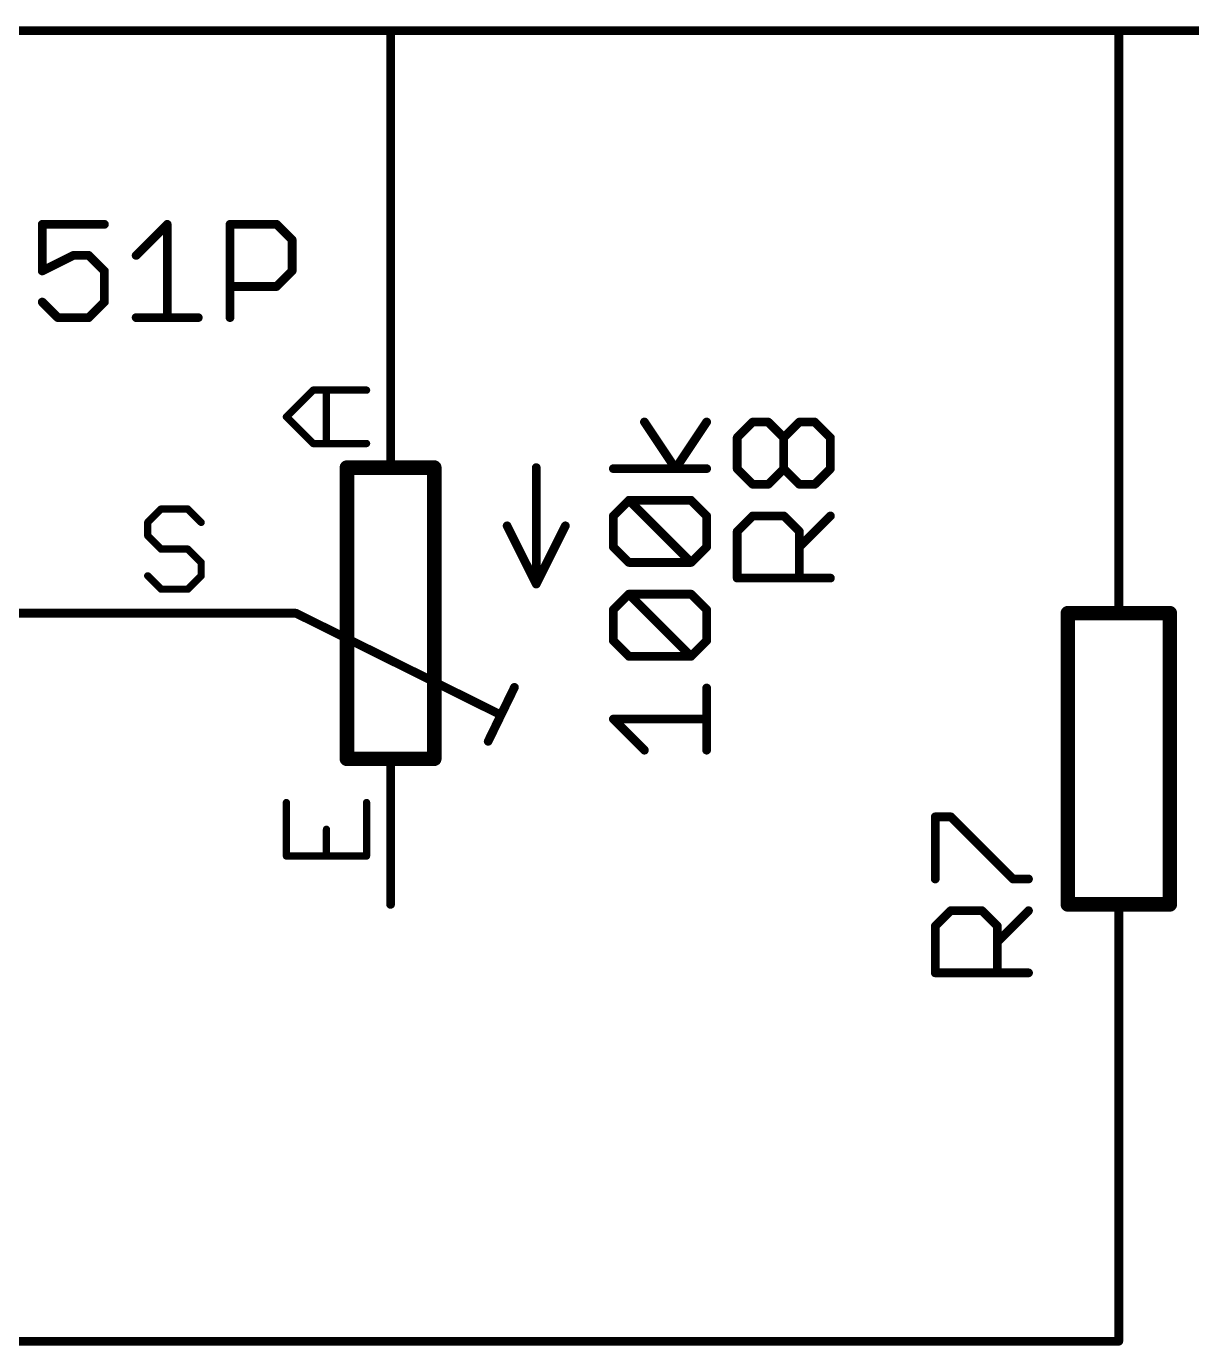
# Model space of a CAD drawing. Extents: x -44 to 217, y -56 to 126.
# Drawn here: x 173.99 to 194.31, y 65.96 to 88.98 of the extents above; entities that cross this region are included whole.
import ezdxf

# ---------------------------------------------------------------- set-up
doc = ezdxf.new("R2010")
doc.units = 0
for name, color, linetype in [('91', 94, 'CONTINUOUS'), ('94', 14, 'CONTINUOUS'), ('95', 251, 'CONTINUOUS'), ('96', 251, 'CONTINUOUS')]:
    doc.layers.add(name, color=color, linetype=linetype)

msp = doc.modelspace()

# ---------------------------------------------------------------- linework, layer by layer
at = {"layer": '91', "const_width": 0.1524}
for points in [[(172.72, 88.9), (180.34, 88.9)], [(180.34, 88.9), (193.04, 88.9)], [(180.34, 88.9), (180.34, 83.82)], [(193.04, 88.9), (205.74, 88.9)], [(193.04, 88.9), (193.04, 81.28)], [(175.26, 78.74), (152.4, 78.74)], [(193.04, 66.04), (193.04, 71.12)], [(162.56, 66.04), (193.04, 66.04)]]:
    msp.add_lwpolyline(points, dxfattribs=at)
at = {"layer": '91', "const_width": 0.0762}
for points in [[(180.34, 88.9381, 1), (180.34, 88.8619)], [(180.3781, 88.9, 1), (180.3019, 88.9)], [(180.34, 88.8619, 1), (180.34, 88.9381)], [(193.04, 88.9381, 1), (193.04, 88.8619)], [(193.0781, 88.9, 1), (193.0019, 88.9)], [(193.04, 88.8619, 1), (193.04, 88.9381)], [(180.3019, 83.82, 1), (180.3781, 83.82)], [(193.0019, 81.28, 1), (193.0781, 81.28)], [(175.26, 78.7019, 1), (175.26, 78.7781)], [(193.0781, 71.12, 1), (193.0019, 71.12)], [(193.0019, 66.04, 1), (193.0781, 66.04)], [(193.04, 66.0019, 1), (193.04, 66.0781)]]:
    msp.add_lwpolyline(points, format="xyb", dxfattribs=at)
at = {"layer": '94'}
for points, const_width in [([(180.34, 83.82), (180.34, 81.28)], 0.1524), ([(179.578, 81.28), (179.578, 76.2)], 0.254), ([(181.102, 81.28), (179.578, 81.28)], 0.254), ([(181.102, 76.2), (181.102, 81.28)], 0.254), ([(182.88, 81.28), (182.88, 79.248)], 0.1524), ([(193.04, 81.28), (193.04, 78.74)], 0.1524), ([(182.88, 79.248), (182.372, 80.264)], 0.1524), ([(182.88, 79.248), (183.388, 80.264)], 0.1524), ([(175.26, 78.74), (177.8, 78.74)], 0.1524), ([(177.8, 78.74), (178.689, 78.74)], 0.1524), ([(178.689, 78.74), (182.2196, 76.9874)], 0.1524), ([(192.151, 78.74), (192.151, 73.66)], 0.254), ([(193.929, 78.74), (192.151, 78.74)], 0.254), ([(193.929, 73.66), (193.929, 78.74)], 0.254), ([(182.4997, 77.4461), (182.0418, 76.5048)], 0.1524), ([(179.578, 76.2), (181.102, 76.2)], 0.254), ([(180.34, 73.66), (180.34, 76.2)], 0.1524), ([(193.929, 73.66), (192.151, 73.66)], 0.254), ([(193.04, 71.12), (193.04, 73.66)], 0.1524)]:
    msp.add_lwpolyline(points, dxfattribs=dict(at, const_width=const_width))
for points, const_width in [([(180.3781, 83.82, 1), (180.3019, 83.82)], 0.0762), ([(179.6415, 81.28, 1), (179.5145, 81.28)], 0.127), ([(179.578, 81.3435, 1), (179.578, 81.2165)], 0.127), ([(180.3019, 81.28, 1), (180.3781, 81.28)], 0.0762), ([(181.1655, 81.28, 1), (181.0385, 81.28)], 0.127), ([(181.102, 81.2165, 1), (181.102, 81.3435)], 0.127), ([(182.9181, 81.28, 1), (182.8419, 81.28)], 0.0762), ([(193.0781, 81.28, 1), (193.0019, 81.28)], 0.0762), ([(182.4061, 80.281, 1), (182.3379, 80.247)], 0.0762), ([(183.4221, 80.247, 1), (183.3539, 80.281)], 0.0762), ([(182.8459, 79.265, 1), (182.9141, 79.231)], 0.0762), ([(182.8419, 79.248, 1), (182.9181, 79.248)], 0.0762), ([(182.8459, 79.231, 1), (182.9141, 79.265)], 0.0762), ([(175.26, 78.7781, 1), (175.26, 78.7019)], 0.0762), ([(177.8, 78.7781, 1), (177.8, 78.7019)], 0.0762), ([(177.8, 78.7019, 1), (177.8, 78.7781)], 0.0762), ([(178.7059, 78.7741, 1), (178.6721, 78.7059)], 0.0762), ([(178.689, 78.7019, 1), (178.689, 78.7781)], 0.0762), ([(192.2145, 78.74, 1), (192.0875, 78.74)], 0.127), ([(192.151, 78.8035, 1), (192.151, 78.6765)], 0.127), ([(193.0019, 78.74, 1), (193.0781, 78.74)], 0.0762), ([(193.9925, 78.74, 1), (193.8655, 78.74)], 0.127), ([(193.929, 78.6765, 1), (193.929, 78.8035)], 0.127), ([(182.534, 77.4294, 1), (182.4654, 77.4628)], 0.0762), ([(182.2027, 76.9533, 1), (182.2365, 77.0215)], 0.0762), ([(182.0075, 76.5215, 1), (182.0761, 76.4881)], 0.0762), ([(179.578, 76.2635, 1), (179.578, 76.1365)], 0.127), ([(179.5145, 76.2, 1), (179.6415, 76.2)], 0.127), ([(180.3781, 76.2, 1), (180.3019, 76.2)], 0.0762), ([(181.0385, 76.2, 1), (181.1655, 76.2)], 0.127), ([(181.102, 76.1365, 1), (181.102, 76.2635)], 0.127), ([(180.3019, 73.66, 1), (180.3781, 73.66)], 0.0762), ([(192.151, 73.7235, 1), (192.151, 73.5965)], 0.127), ([(192.0875, 73.66, 1), (192.2145, 73.66)], 0.127), ([(193.0781, 73.66, 1), (193.0019, 73.66)], 0.0762), ([(193.8655, 73.66, 1), (193.9925, 73.66)], 0.127), ([(193.929, 73.5965, 1), (193.929, 73.7235)], 0.127), ([(193.0019, 71.12, 1), (193.0781, 71.12)], 0.0762)]:
    msp.add_lwpolyline(points, format="xyb", dxfattribs=dict(at, const_width=const_width))
at = {"layer": '95'}
for points, const_width in [([(178.5227, 82.1652), (178.9888, 82.6312)], 0.127), ([(178.9888, 82.6312), (179.9209, 82.6312)], 0.127), ([(179.2218, 81.6991), (179.2218, 82.6312)], 0.127), ([(178.9888, 81.6991), (178.5227, 82.1652)], 0.127), ([(186.3838, 81.8025), (186.655, 82.0737)], 0.1524), ([(186.655, 82.0737), (186.9261, 82.0737)], 0.1524), ([(186.9261, 82.0737), (187.1973, 81.8025)], 0.1524), ([(187.1973, 81.8025), (187.4685, 82.0737)], 0.1524), ([(187.4685, 82.0737), (187.7396, 82.0737)], 0.1524), ([(187.7396, 82.0737), (188.0108, 81.8025)], 0.1524), ([(179.9209, 81.6991), (178.9888, 81.6991)], 0.127), ([(186.3838, 81.2602), (186.3838, 81.8025)], 0.1524), ([(187.1973, 81.2602), (187.1973, 81.8025)], 0.1524), ([(188.0108, 81.8025), (188.0108, 81.2602)], 0.1524), ([(186.655, 80.989), (186.3838, 81.2602)], 0.1524), ([(187.1973, 81.2602), (186.9261, 80.989)], 0.1524), ([(187.4685, 80.989), (187.1973, 81.2602)], 0.1524), ([(188.0108, 81.2602), (187.7396, 80.989)], 0.1524), ([(186.9261, 80.989), (186.655, 80.989)], 0.1524), ([(187.7396, 80.989), (187.4685, 80.989)], 0.1524), ([(176.3377, 80.5573), (176.1046, 80.3243)], 0.127), ([(176.8037, 80.5573), (176.3377, 80.5573)], 0.127), ([(177.0368, 80.3243), (176.8037, 80.5573)], 0.127), ([(176.1046, 80.3243), (176.1046, 80.0912)], 0.127), ([(186.3838, 80.1654), (186.655, 80.4365)], 0.1524), ([(186.655, 80.4365), (187.1973, 80.4365)], 0.1524), ([(187.1973, 80.4365), (187.4685, 80.1654)], 0.1524), ([(187.4685, 79.8942), (188.0108, 80.4365)], 0.1524), ([(176.1046, 80.0912), (176.3377, 79.8582)], 0.127), ([(186.3838, 79.3519), (186.3838, 80.1654)], 0.1524), ([(187.4685, 80.1654), (187.4685, 79.3519)], 0.1524), ([(176.3377, 79.8582), (176.8037, 79.8582)], 0.127), ([(176.8037, 79.8582), (177.0368, 79.6252)], 0.127), ([(177.0368, 79.6252), (177.0368, 79.3921)], 0.127), ([(176.3377, 79.1591), (176.1046, 79.3921)], 0.127), ([(177.0368, 79.3921), (176.8037, 79.1591)], 0.127), ([(188.0108, 79.3519), (186.3838, 79.3519)], 0.1524), ([(176.8037, 79.1591), (176.3377, 79.1591)], 0.127), ([(178.5227, 75.4368), (178.5227, 74.5046)], 0.127), ([(179.9209, 74.5046), (179.9209, 75.4368)], 0.127), ([(189.8382, 74.1034), (189.8382, 75.188)], 0.1524), ([(189.8382, 75.188), (190.1094, 75.188)], 0.1524), ([(190.1094, 75.188), (191.194, 74.1034)], 0.1524), ([(179.2218, 74.5046), (179.2218, 74.9707)], 0.127), ([(178.5227, 74.5046), (179.9209, 74.5046)], 0.127), ([(191.194, 74.1034), (191.4652, 74.1034)], 0.1524), ([(189.8382, 73.2797), (190.1094, 73.5509)], 0.1524), ([(190.1094, 73.5509), (190.6517, 73.5509)], 0.1524), ([(190.6517, 73.5509), (190.9229, 73.2797)], 0.1524), ([(190.9229, 73.0085), (191.4652, 73.5509)], 0.1524), ([(189.8382, 72.4662), (189.8382, 73.2797)], 0.1524), ([(190.9229, 73.2797), (190.9229, 72.4662)], 0.1524), ([(191.4652, 72.4662), (189.8382, 72.4662)], 0.1524)]:
    msp.add_lwpolyline(points, dxfattribs=dict(at, const_width=const_width))
for points, const_width in [([(178.9888, 82.663, 1), (178.9888, 82.5995)], 0.0635), ([(179.0112, 82.6088, 1), (178.9663, 82.6537)], 0.0635), ([(179.2536, 82.6312, 1), (179.1901, 82.6312)], 0.0635), ([(179.9209, 82.5995, 1), (179.9209, 82.663)], 0.0635), ([(178.5452, 82.1876, 1), (178.5003, 82.1427)], 0.0635), ([(178.5003, 82.1876, 1), (178.5452, 82.1427)], 0.0635), ([(186.655, 82.1118, 1), (186.655, 82.0356)], 0.0762), ([(186.6819, 82.0468, 1), (186.628, 82.1006)], 0.0762), ([(186.9531, 82.1006, 1), (186.8992, 82.0468)], 0.0762), ([(186.9261, 82.0356, 1), (186.9261, 82.1118)], 0.0762), ([(187.4685, 82.1118, 1), (187.4685, 82.0356)], 0.0762), ([(187.4954, 82.0468, 1), (187.4415, 82.1006)], 0.0762), ([(187.7666, 82.1006, 1), (187.7127, 82.0468)], 0.0762), ([(187.7396, 82.0356, 1), (187.7396, 82.1118)], 0.0762), ([(178.9888, 81.7309, 1), (178.9888, 81.6673)], 0.0635), ([(178.9663, 81.6766, 1), (179.0112, 81.7216)], 0.0635), ([(179.1901, 81.6991, 1), (179.2536, 81.6991)], 0.0635), ([(179.9209, 81.6673, 1), (179.9209, 81.7309)], 0.0635), ([(186.4219, 81.8025, 1), (186.3457, 81.8025)], 0.0762), ([(186.3569, 81.8295, 1), (186.4108, 81.7756)], 0.0762), ([(187.2354, 81.8025, 1), (187.1592, 81.8025)], 0.0762), ([(187.1704, 81.8295, 1), (187.2242, 81.7756)], 0.0762), ([(187.1704, 81.7756, 1), (187.2242, 81.8295)], 0.0762), ([(188.0489, 81.8025, 1), (187.9727, 81.8025)], 0.0762), ([(187.9839, 81.7756, 1), (188.0377, 81.8295)], 0.0762), ([(186.3457, 81.2602, 1), (186.4219, 81.2602)], 0.0762), ([(186.4108, 81.2871, 1), (186.3569, 81.2333)], 0.0762), ([(187.1592, 81.2602, 1), (187.2354, 81.2602)], 0.0762), ([(187.2242, 81.2871, 1), (187.1704, 81.2333)], 0.0762), ([(187.2242, 81.2333, 1), (187.1704, 81.2871)], 0.0762), ([(187.9727, 81.2602, 1), (188.0489, 81.2602)], 0.0762), ([(188.0377, 81.2333, 1), (187.9839, 81.2871)], 0.0762), ([(186.655, 81.0271, 1), (186.655, 80.9509)], 0.0762), ([(186.628, 80.9621, 1), (186.6819, 81.016)], 0.0762), ([(186.8992, 81.016, 1), (186.9531, 80.9621)], 0.0762), ([(186.9261, 80.9509, 1), (186.9261, 81.0271)], 0.0762), ([(187.4685, 81.0271, 1), (187.4685, 80.9509)], 0.0762), ([(187.4415, 80.9621, 1), (187.4954, 81.016)], 0.0762), ([(187.7127, 81.016, 1), (187.7666, 80.9621)], 0.0762), ([(187.7396, 80.9509, 1), (187.7396, 81.0271)], 0.0762), ([(176.3377, 80.589, 1), (176.3377, 80.5255)], 0.0635), ([(176.3601, 80.5348, 1), (176.3152, 80.5797)], 0.0635), ([(176.8262, 80.5797, 1), (176.7813, 80.5348)], 0.0635), ([(176.8037, 80.5255, 1), (176.8037, 80.589)], 0.0635), ([(176.1364, 80.3243, 1), (176.0729, 80.3243)], 0.0635), ([(176.0822, 80.3467, 1), (176.1271, 80.3018)], 0.0635), ([(177.0143, 80.3018, 1), (177.0592, 80.3467)], 0.0635), ([(186.655, 80.4746, 1), (186.655, 80.3984)], 0.0762), ([(186.6819, 80.4096, 1), (186.628, 80.4635)], 0.0762), ([(187.2242, 80.4635, 1), (187.1704, 80.4096)], 0.0762), ([(187.1973, 80.3984, 1), (187.1973, 80.4746)], 0.0762), ([(188.0377, 80.4096, 1), (187.9839, 80.4635)], 0.0762), ([(176.1271, 80.1137, 1), (176.0822, 80.0688)], 0.0635), ([(176.0729, 80.0912, 1), (176.1364, 80.0912)], 0.0635), ([(186.4219, 80.1654, 1), (186.3457, 80.1654)], 0.0762), ([(186.3569, 80.1923, 1), (186.4108, 80.1384)], 0.0762), ([(187.5066, 80.1654, 1), (187.4304, 80.1654)], 0.0762), ([(187.4415, 80.1384, 1), (187.4954, 80.1923)], 0.0762), ([(176.3377, 79.8899, 1), (176.3377, 79.8264)], 0.0635), ([(176.3152, 79.8357, 1), (176.3601, 79.8806)], 0.0635), ([(176.8262, 79.8806, 1), (176.7813, 79.8357)], 0.0635), ([(176.8037, 79.8264, 1), (176.8037, 79.8899)], 0.0635), ([(187.4415, 79.9212, 1), (187.4954, 79.8673)], 0.0762), ([(177.0685, 79.6252, 1), (177.005, 79.6252)], 0.0635), ([(177.0143, 79.6027, 1), (177.0592, 79.6476)], 0.0635), ([(176.1271, 79.4146, 1), (176.0822, 79.3697)], 0.0635), ([(177.005, 79.3921, 1), (177.0685, 79.3921)], 0.0635), ([(177.0592, 79.3697, 1), (177.0143, 79.4146)], 0.0635), ([(186.3838, 79.39, 1), (186.3838, 79.3138)], 0.0762), ([(188.0108, 79.3138, 1), (188.0108, 79.39)], 0.0762), ([(176.3377, 79.1909, 1), (176.3377, 79.1274)], 0.0635), ([(176.3152, 79.1366, 1), (176.3601, 79.1816)], 0.0635), ([(176.7813, 79.1816, 1), (176.8262, 79.1366)], 0.0635), ([(176.8037, 79.1274, 1), (176.8037, 79.1909)], 0.0635), ([(186.3457, 79.3519, 1), (186.4219, 79.3519)], 0.0762), ([(187.4304, 79.3519, 1), (187.5066, 79.3519)], 0.0762), ([(178.5545, 75.4368, 1), (178.491, 75.4368)], 0.0635), ([(179.9527, 75.4368, 1), (179.8892, 75.4368)], 0.0635), ([(189.8763, 75.188, 1), (189.8001, 75.188)], 0.0762), ([(189.8382, 75.2261, 1), (189.8382, 75.1499)], 0.0762), ([(190.1363, 75.215, 1), (190.0824, 75.1611)], 0.0762), ([(190.1094, 75.1499, 1), (190.1094, 75.2261)], 0.0762), ([(179.2536, 74.9707, 1), (179.1901, 74.9707)], 0.0635), ([(178.5227, 74.5364, 1), (178.5227, 74.4729)], 0.0635), ([(179.9209, 74.4729, 1), (179.9209, 74.5364)], 0.0635), ([(178.491, 74.5046, 1), (178.5545, 74.5046)], 0.0635), ([(179.1901, 74.5046, 1), (179.2536, 74.5046)], 0.0635), ([(179.8892, 74.5046, 1), (179.9527, 74.5046)], 0.0635), ([(189.8001, 74.1034, 1), (189.8763, 74.1034)], 0.0762), ([(191.194, 74.1415, 1), (191.194, 74.0653)], 0.0762), ([(191.1671, 74.0764, 1), (191.221, 74.1303)], 0.0762), ([(191.4652, 74.0653, 1), (191.4652, 74.1415)], 0.0762), ([(190.1094, 73.589, 1), (190.1094, 73.5128)], 0.0762), ([(190.1363, 73.5239, 1), (190.0824, 73.5778)], 0.0762), ([(190.6786, 73.5778, 1), (190.6248, 73.5239)], 0.0762), ([(190.6517, 73.5128, 1), (190.6517, 73.589)], 0.0762), ([(191.4921, 73.5239, 1), (191.4383, 73.5778)], 0.0762), ([(189.8763, 73.2797, 1), (189.8001, 73.2797)], 0.0762), ([(189.8113, 73.3066, 1), (189.8652, 73.2528)], 0.0762), ([(190.961, 73.2797, 1), (190.8848, 73.2797)], 0.0762), ([(190.8959, 73.2528, 1), (190.9498, 73.3066)], 0.0762), ([(190.8959, 73.0355, 1), (190.9498, 72.9816)], 0.0762), ([(189.8382, 72.5043, 1), (189.8382, 72.4281)], 0.0762), ([(189.8001, 72.4662, 1), (189.8763, 72.4662)], 0.0762), ([(190.8848, 72.4662, 1), (190.961, 72.4662)], 0.0762), ([(191.4652, 72.4281, 1), (191.4652, 72.5043)], 0.0762)]:
    msp.add_lwpolyline(points, format="xyb", dxfattribs=dict(at, const_width=const_width))
at = {"layer": '96', "const_width": 0.1524}
for points in [[(175.3495, 85.5232), (174.2648, 85.5232)], [(174.2648, 85.5232), (174.2648, 84.7097)], [(175.902, 84.9809), (176.4443, 85.5232)], [(176.4443, 85.5232), (176.4443, 83.8962)], [(177.5391, 83.8962), (177.5391, 85.5232)], [(177.5391, 85.5232), (178.3526, 85.5232)], [(178.3526, 85.5232), (178.6238, 85.252)], [(178.6238, 85.252), (178.6238, 84.7097)], [(174.2648, 84.7097), (174.8072, 84.9809)], [(174.8072, 84.9809), (175.0783, 84.9809)], [(175.0783, 84.9809), (175.3495, 84.7097)], [(175.3495, 84.7097), (175.3495, 84.1674)], [(178.6238, 84.7097), (178.3526, 84.4385)], [(178.3526, 84.4385), (177.5391, 84.4385)], [(174.536, 83.8962), (174.2648, 84.1674)], [(175.3495, 84.1674), (175.0783, 83.8962)], [(175.0783, 83.8962), (174.536, 83.8962)], [(175.902, 83.8962), (176.9866, 83.8962)], [(185.3095, 81.2619), (184.7671, 82.0754)], [(185.8518, 82.0754), (185.3095, 81.2619)], [(185.8518, 81.2619), (184.2248, 81.2619)], [(184.2248, 80.4382), (184.496, 80.7094)], [(184.496, 80.7094), (185.5806, 80.7094)], [(185.5806, 79.6247), (184.496, 80.7094)], [(185.5806, 80.7094), (185.8518, 80.4382)], [(184.2248, 79.8959), (184.2248, 80.4382)], [(185.8518, 80.4382), (185.8518, 79.8959)], [(184.496, 79.6247), (184.2248, 79.8959)], [(185.8518, 79.8959), (185.5806, 79.6247)], [(185.5806, 79.6247), (184.496, 79.6247)], [(184.2248, 78.8011), (184.496, 79.0722)], [(184.496, 79.0722), (185.5806, 79.0722)], [(185.5806, 77.9876), (184.496, 79.0722)], [(185.5806, 79.0722), (185.8518, 78.8011)], [(184.2248, 78.2587), (184.2248, 78.8011)], [(185.8518, 78.8011), (185.8518, 78.2587)], [(184.496, 77.9876), (184.2248, 78.2587)], [(185.8518, 78.2587), (185.5806, 77.9876)], [(185.5806, 77.9876), (184.496, 77.9876)], [(185.8518, 76.3504), (185.8518, 77.4351)], [(184.7671, 76.3504), (184.2248, 76.8928)], [(184.2248, 76.8928), (185.8518, 76.8928)]]:
    msp.add_lwpolyline(points, dxfattribs=at)
at = {"layer": '96', "const_width": 0.0762}
for points in [[(174.2648, 85.5613, 1), (174.2648, 85.4851)], [(174.3029, 85.5232, 1), (174.2267, 85.5232)], [(175.3495, 85.4851, 1), (175.3495, 85.5613)], [(176.4824, 85.5232, 1), (176.4062, 85.5232)], [(176.4713, 85.4962, 1), (176.4174, 85.5501)], [(177.5772, 85.5232, 1), (177.501, 85.5232)], [(177.5391, 85.5613, 1), (177.5391, 85.4851)], [(178.3796, 85.5501, 1), (178.3257, 85.4962)], [(178.3526, 85.4851, 1), (178.3526, 85.5613)], [(178.6619, 85.252, 1), (178.5857, 85.252)], [(178.5969, 85.2251, 1), (178.6507, 85.279)], [(174.8072, 85.019, 1), (174.8072, 84.9428)], [(174.8242, 84.9468, 1), (174.7901, 85.0149)], [(175.1053, 85.0078, 1), (175.0514, 84.9539)], [(175.0783, 84.9428, 1), (175.0783, 85.019)], [(175.875, 85.0078, 1), (175.9289, 84.9539)], [(174.2478, 84.7438, 1), (174.2819, 84.6756)], [(174.2267, 84.7097, 1), (174.3029, 84.7097)], [(175.3876, 84.7097, 1), (175.3114, 84.7097)], [(175.3225, 84.6828, 1), (175.3764, 84.7366)], [(178.5857, 84.7097, 1), (178.6619, 84.7097)], [(178.6507, 84.6828, 1), (178.5969, 84.7366)], [(177.5391, 84.4766, 1), (177.5391, 84.4004)], [(178.3257, 84.4655, 1), (178.3796, 84.4116)], [(178.3526, 84.4004, 1), (178.3526, 84.4766)], [(174.2918, 84.1943, 1), (174.2379, 84.1404)], [(175.3764, 84.1404, 1), (175.3225, 84.1943)], [(175.3114, 84.1674, 1), (175.3876, 84.1674)], [(174.536, 83.9343, 1), (174.536, 83.8581)], [(174.509, 83.8693, 1), (174.5629, 83.9231)], [(175.0514, 83.9231, 1), (175.1053, 83.8693)], [(175.0783, 83.8581, 1), (175.0783, 83.9343)], [(175.902, 83.9343, 1), (175.902, 83.8581)], [(176.4062, 83.8962, 1), (176.4824, 83.8962)], [(176.9866, 83.8581, 1), (176.9866, 83.9343)], [(177.501, 83.8962, 1), (177.5772, 83.8962)], [(184.7988, 82.0965, 1), (184.7354, 82.0543)], [(185.8835, 82.0543, 1), (185.8201, 82.0965)], [(184.2248, 81.3, 1), (184.2248, 81.2238)], [(185.2778, 81.283, 1), (185.3412, 81.2408)], [(185.2778, 81.2408, 1), (185.3412, 81.283)], [(185.8518, 81.2238, 1), (185.8518, 81.3)], [(184.496, 80.7475, 1), (184.496, 80.6713)], [(184.5229, 80.7363, 1), (184.469, 80.6825)], [(184.5229, 80.6825, 1), (184.469, 80.7363)], [(185.6076, 80.7363, 1), (185.5537, 80.6825)], [(185.5806, 80.6713, 1), (185.5806, 80.7475)], [(184.2629, 80.4382, 1), (184.1867, 80.4382)], [(184.1979, 80.4652, 1), (184.2518, 80.4113)], [(185.8899, 80.4382, 1), (185.8137, 80.4382)], [(185.8249, 80.4113, 1), (185.8787, 80.4652)], [(184.1867, 79.8959, 1), (184.2629, 79.8959)], [(184.2518, 79.9228, 1), (184.1979, 79.869)], [(185.8137, 79.8959, 1), (185.8899, 79.8959)], [(185.8787, 79.869, 1), (185.8249, 79.9228)], [(184.496, 79.6628, 1), (184.496, 79.5866)], [(184.469, 79.5978, 1), (184.5229, 79.6517)], [(185.5537, 79.6517, 1), (185.6076, 79.5978)], [(185.5537, 79.5978, 1), (185.6076, 79.6517)], [(185.5806, 79.5866, 1), (185.5806, 79.6628)], [(184.5229, 79.0992, 1), (184.469, 79.0453)], [(184.496, 79.1103, 1), (184.496, 79.0341)], [(184.5229, 79.0453, 1), (184.469, 79.0992)], [(185.6076, 79.0992, 1), (185.5537, 79.0453)], [(185.5806, 79.0341, 1), (185.5806, 79.1103)], [(184.2629, 78.8011, 1), (184.1867, 78.8011)], [(184.1979, 78.828, 1), (184.2518, 78.7741)], [(185.8899, 78.8011, 1), (185.8137, 78.8011)], [(185.8249, 78.7741, 1), (185.8787, 78.828)], [(184.2518, 78.2857, 1), (184.1979, 78.2318)], [(184.1867, 78.2587, 1), (184.2629, 78.2587)], [(185.8137, 78.2587, 1), (185.8899, 78.2587)], [(185.8787, 78.2318, 1), (185.8249, 78.2857)], [(184.496, 78.0257, 1), (184.496, 77.9495)], [(184.469, 77.9606, 1), (184.5229, 78.0145)], [(185.5537, 78.0145, 1), (185.6076, 77.9606)], [(185.5537, 77.9606, 1), (185.6076, 78.0145)], [(185.5806, 77.9495, 1), (185.5806, 78.0257)], [(185.8899, 77.4351, 1), (185.8137, 77.4351)], [(184.2518, 76.9197, 1), (184.1979, 76.8658)], [(184.2248, 76.9309, 1), (184.2248, 76.8547)], [(185.8518, 76.8547, 1), (185.8518, 76.9309)], [(184.7402, 76.3235, 1), (184.7941, 76.3774)], [(185.8137, 76.3504, 1), (185.8899, 76.3504)]]:
    msp.add_lwpolyline(points, format="xyb", dxfattribs=at)

doc.saveas('drawing.dxf')
